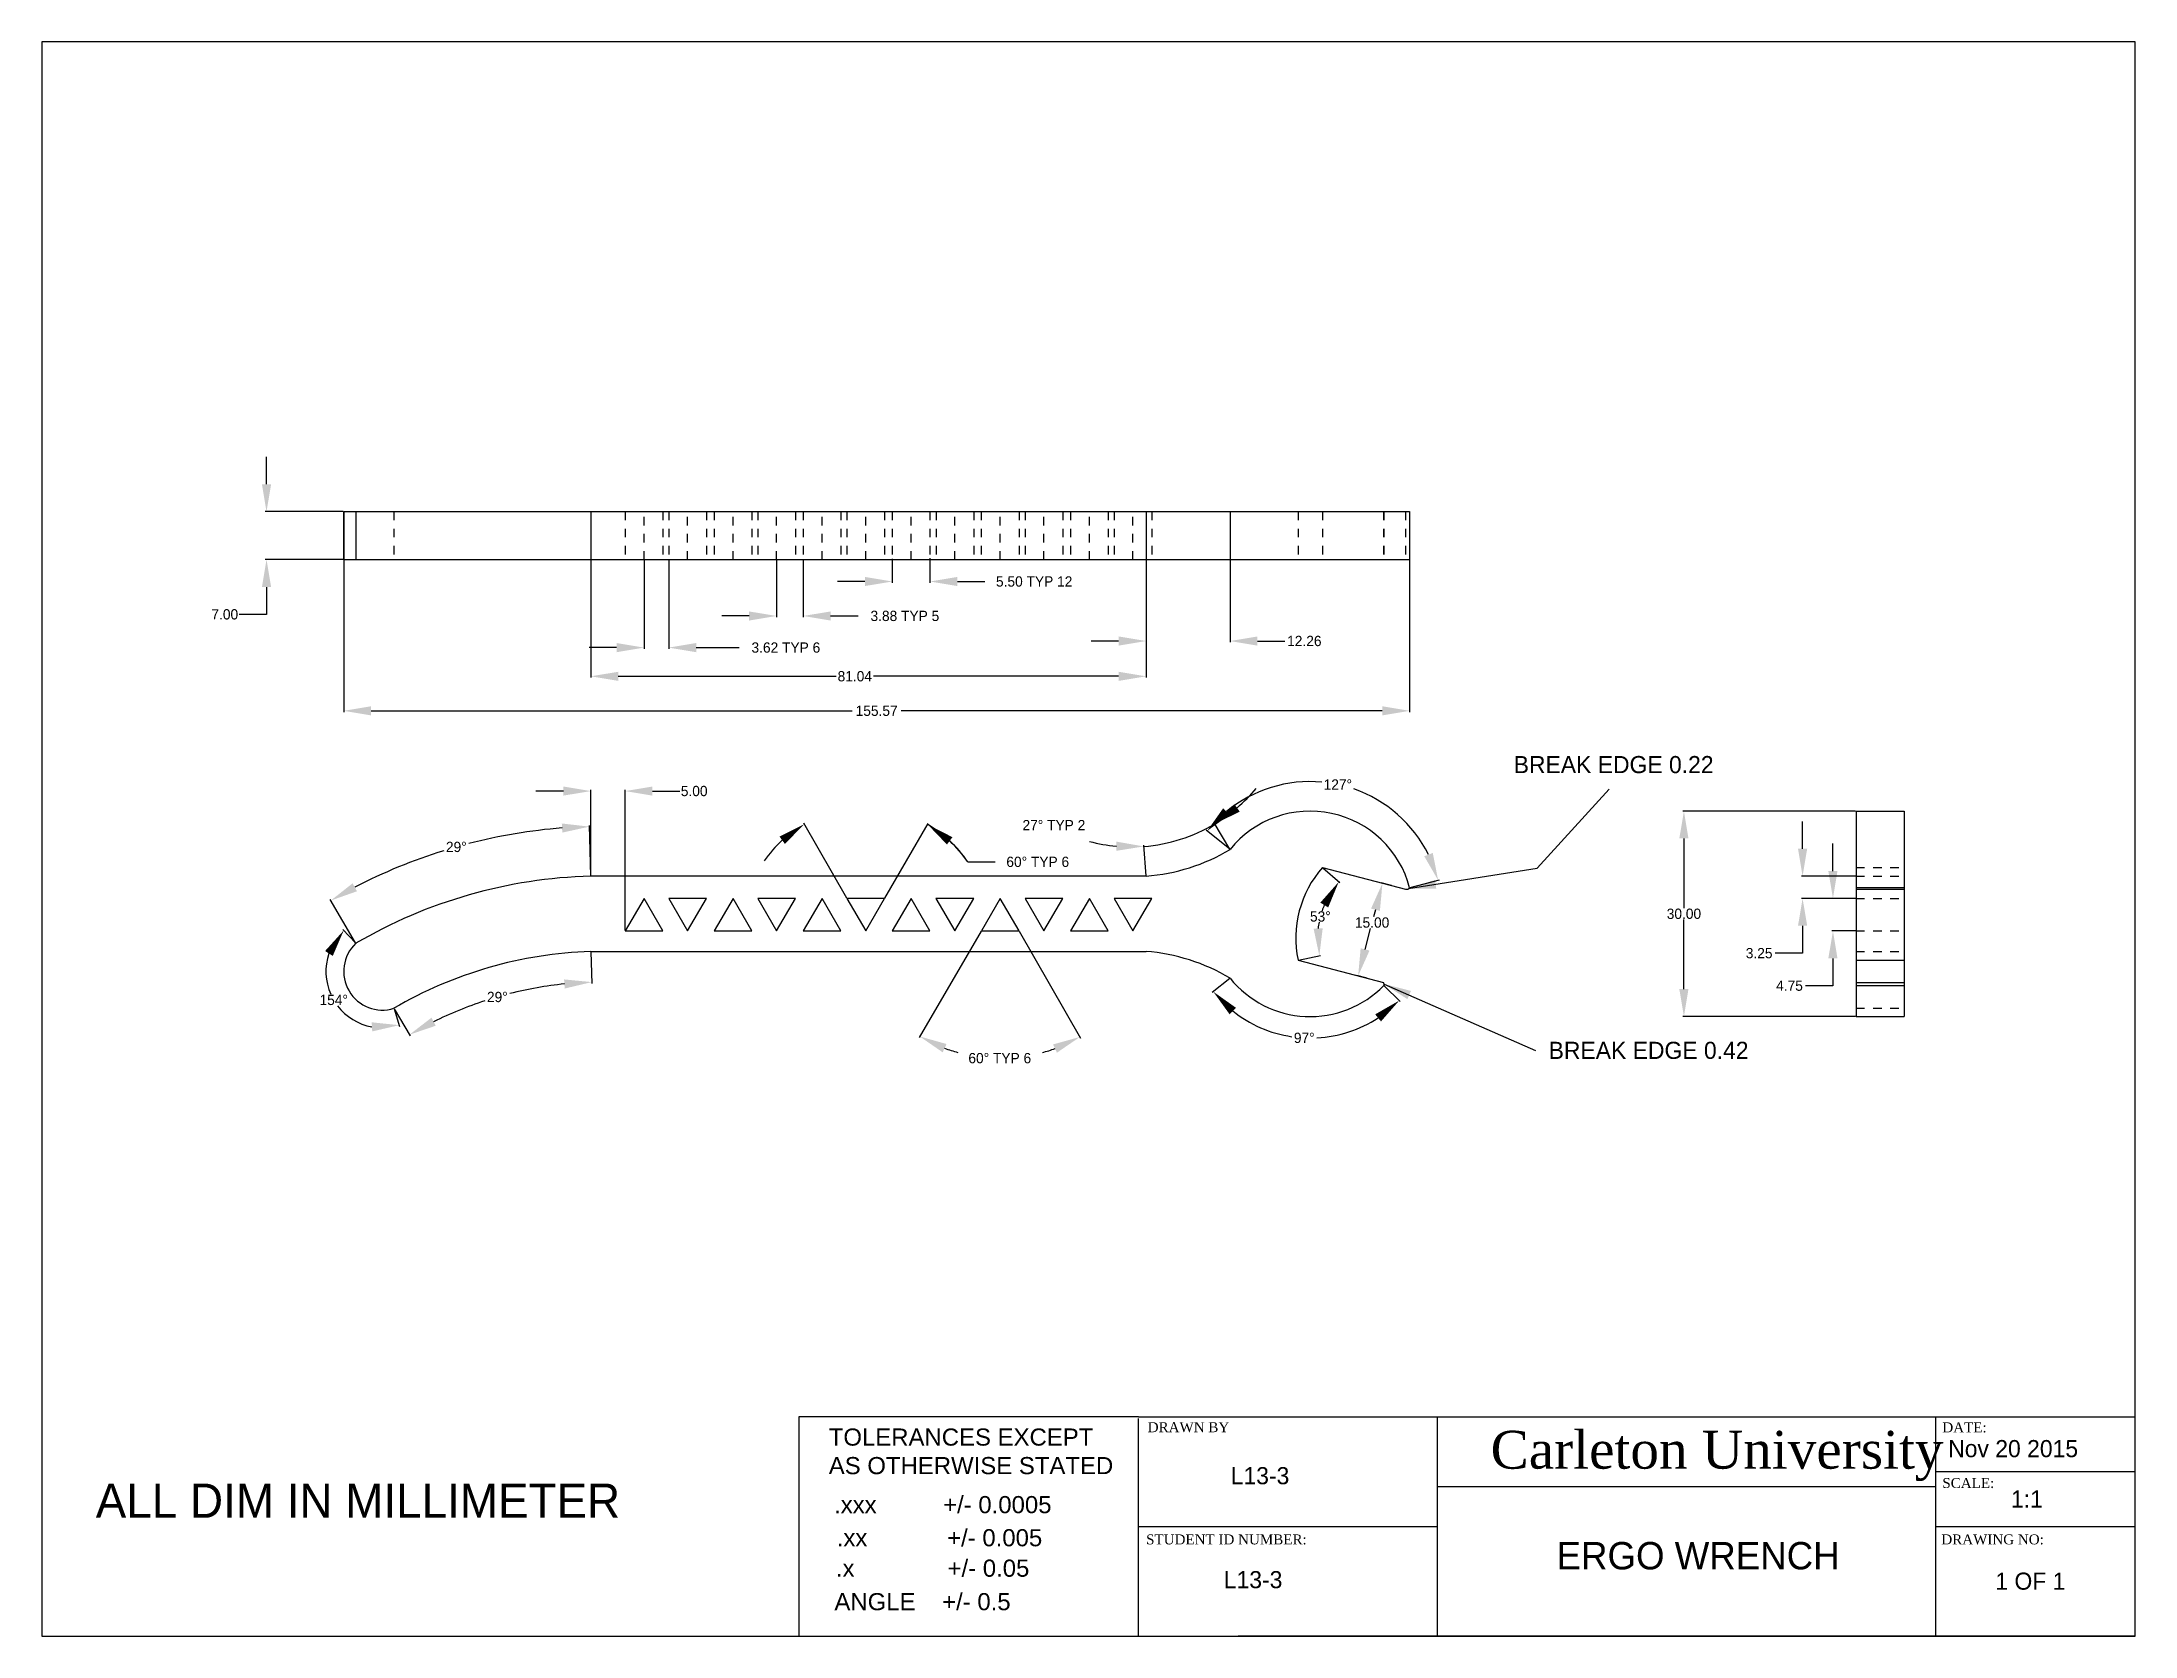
# Model space of a CAD drawing. Header units: millimetres. Extents: x 441 to 747, y 1403 to 1636.
import ezdxf

# ---------------------------------------------------------------- set-up
doc = ezdxf.new("R2010")
doc.units = ezdxf.units.MM
doc.linetypes.add('JIS_02_1.2', pattern=[2.5, 1.25, -1.25])
doc.layers.add('hidden', color=7, linetype='JIS_02_1.2')
doc.styles.add('TIMESROMAN', font='Times.dfont')
doc.dimstyles.new('Annotative', dxfattribs={"dimtxt": 1.5, "dimasz": 4, "dimexe": 0.18, "dimexo": 0.0625, "dimgap": 0.09, "dimtad": 0, "dimtih": 1, "dimtoh": 1, "dimzin": 0, "dimdsep": 46, "dimtxsty": 'Standard', "dimcen": 0.09, "dimadec": 0, "dimazin": 0, "dimtfac": 1, "dimtofl": 0, "dimtmove": 0, "dimatfit": 0, "dimfxl": 1, "dimtolj": 1, "dimtzin": 0, "dimarcsym": 0})

# ---------------------------------------------------------------- blocks, each defined once
blk = doc.blocks.new('A$C0EDF6EA1')
for p, q in [((2.77, 4.76), (0, 0.01)), ((5.5, 0), (2.77, 4.76)), ((0, 0.01), (5.5, 0))]:
    blk.add_line(p, q)
blk = doc.blocks.new('*U2')
for p, q in [((16.88, 2.25), (11.38, 2.26)), ((11.38, 2.26), (14.12, -2.5)), ((14.12, -2.5), (16.88, 2.25))]:
    blk.add_line(p, q)
blk.add_blockref('A$C0EDF6EA1', (5, -2.5))
blk = doc.blocks.new('*U3')
at = {"color": 0, "linetype": 'ByBlock', "lineweight": -2, "transparency": 16777216}
for p in [(521.33, 1508.94), (534.33, 1508.94), (547.33, 1508.94), (560.33, 1508.94), (573.33, 1508.94), (586.33, 1508.94)]:
    blk.add_blockref('*U2', p, dxfattribs=at)
blk = doc.blocks.new('*D5')
at = {"color": 0, "lineweight": -2, "transparency": 16777216}
for p, q in [((705.93, 1523.94), (680.69, 1523.94)), ((680.87, 1519.94), (680.87, 1509.78)), ((680.87, 1497.94), (680.87, 1508.1)), ((705.93, 1493.94), (680.69, 1493.94))]:
    blk.add_line(p, q, dxfattribs=at)
at = {"color": 0, "transparency": 16777216}
for points in [[(680.2, 1519.94), (681.53, 1519.94), (680.87, 1523.94)], [(680.2, 1497.94), (681.53, 1497.94), (680.87, 1493.94)]]:
    blk.add_solid(points, dxfattribs=at)
at = {"layer": 'Defpoints', "color": 0, "transparency": 16777216}
for p in [(706, 1523.94), (680.87, 1493.94), (706, 1493.94)]:
    blk.add_point(p, dxfattribs=at)
at = {"color": 0, "transparency": 16777216, "insert": (680.87, 1508.94), "char_height": 1.5, "attachment_point": 5}
blk.add_mtext('\\A1;30.00', dxfattribs=at)
blk = doc.blocks.new('*D8')
at = {"color": 0, "lineweight": -2, "transparency": 16777216}
for p, q in [((565.33, 1560.77), (565.33, 1557.28)), ((570.83, 1560.87), (570.83, 1557.28)), ((561.33, 1557.46), (557.33, 1557.46)), ((574.83, 1557.46), (578.83, 1557.46))]:
    blk.add_line(p, q, dxfattribs=at)
at = {"color": 0, "transparency": 16777216}
for points in [[(561.33, 1558.13), (561.33, 1556.8), (565.33, 1557.46)], [(574.83, 1558.13), (574.83, 1556.8), (570.83, 1557.46)]]:
    blk.add_solid(points, dxfattribs=at)
at = {"layer": 'Defpoints', "color": 0, "transparency": 16777216}
for p in [(565.33, 1560.83), (570.83, 1560.93), (570.83, 1557.46)]:
    blk.add_point(p, dxfattribs=at)
at = {"color": 0, "transparency": 16777216, "insert": (586.04, 1557.46), "char_height": 1.5, "attachment_point": 5}
blk.add_mtext('\\A1;5.50 TYP 12', dxfattribs=at)
blk = doc.blocks.new('*D9')
at = {"color": 0, "lineweight": -2, "transparency": 16777216}
for p, q in [((702.62, 1515.19), (702.62, 1519.19)), ((705.93, 1511.19), (702.44, 1511.19)), ((705.93, 1506.44), (702.44, 1506.44)), ((702.62, 1502.44), (702.62, 1498.44)), ((702.62, 1498.44), (698.62, 1498.44))]:
    blk.add_line(p, q, dxfattribs=at)
at = {"color": 0, "transparency": 16777216}
for points in [[(701.95, 1515.19), (703.28, 1515.19), (702.62, 1511.19)], [(701.95, 1502.44), (703.28, 1502.44), (702.62, 1506.44)]]:
    blk.add_solid(points, dxfattribs=at)
at = {"layer": 'Defpoints', "color": 0, "transparency": 16777216}
for p in [(706, 1511.19), (702.62, 1506.44), (706, 1506.44)]:
    blk.add_point(p, dxfattribs=at)
at = {"color": 0, "transparency": 16777216, "insert": (696.28, 1498.44), "char_height": 1.5, "attachment_point": 5}
blk.add_mtext('\\A1;4.75', dxfattribs=at)
blk = doc.blocks.new('TitleBlock')
for p, q in [((5.5, 1.1), (10.5, 1.1)), ((5.5, 0), (5.5, 1.091)), ((7, 0), (7, 1.1)), ((9.5, 0), (9.5, 1.1)), ((7, 0.75), (9.5, 0.75)), ((9.5, 0.825), (10.5, 0.825)), ((5.5, 0.55), (7, 0.55)), ((9.5, 0.55), (10.5, 0.55)), ((10.5, 0), (6, 0))]:
    blk.add_line(p, q)
blk.add_lwpolyline([(0, 0), (10.5, 0), (10.5, 8), (0, 8)], close=True)
at = {"style": 'TIMESROMAN'}
for s, height, p in [('DRAWN BY', 0.05, (5.547, 1.023)), ('DATE:', 0.05, (9.533, 1.022)), ('Carleton University', 0.19, (7.267, 0.84)), ('SCALE:', 0.05, (9.533, 0.743)), ('STUDENT ID NUMBER:', 0.05, (5.539, 0.46)), ('DRAWING NO:', 0.05, (9.528, 0.46))]:
    blk.add_text(s, height=height, dxfattribs=at).set_placement(p)
blk = doc.blocks.new('*D14')
at = {"color": 0, "lineweight": -2, "transparency": 16777216}
for p, q in [((558.68, 1511.25), (552.4, 1522.2)), ((564.24, 1511.25), (570.59, 1522.14)), ((576.34, 1516.52), (580.34, 1516.52))]:
    blk.add_line(p, q, dxfattribs=at)
for start, end in [(34.0725, 59.7669), (132.6119, 145.3781), (34.2345, 47.0007)]:
    blk.add_arc((561.44, 1506.44), 17.99, start, end, dxfattribs=at)
at = {"color": 0, "transparency": 16777216}
for points in [[(548.87, 1520.22), (549.66, 1519.14), (552.49, 1522.04)], [(573.31, 1519.06), (574.11, 1520.13), (570.5, 1521.98)]]:
    blk.add_solid(points, dxfattribs=at)
at = {"layer": 'Defpoints', "color": 0, "transparency": 16777216}
for p in [(558.37, 1524.17), (558.71, 1511.2), (564.21, 1511.19), (561.44, 1506.44), (561.44, 1506.44)]:
    blk.add_point(p, dxfattribs=at)
at = {"color": 0, "transparency": 16777216, "insert": (586.56, 1516.52), "char_height": 1.5, "attachment_point": 5}
blk.add_mtext('\\A1;60° TYP 6', dxfattribs=at)
blk = doc.blocks.new('*D15')
at = {"color": 0, "lineweight": -2, "transparency": 16777216}
for p, q in [((485.26, 1567.6), (485.26, 1538.4)), ((640.84, 1567.6), (640.84, 1538.4)), ((489.26, 1538.58), (559.46, 1538.58)), ((636.84, 1538.58), (566.64, 1538.58))]:
    blk.add_line(p, q, dxfattribs=at)
at = {"color": 0, "transparency": 16777216}
for points in [[(489.26, 1539.25), (489.26, 1537.91), (485.26, 1538.58)], [(636.84, 1539.25), (636.84, 1537.91), (640.84, 1538.58)]]:
    blk.add_solid(points, dxfattribs=at)
at = {"layer": 'Defpoints', "color": 0, "transparency": 16777216}
for p in [(485.26, 1567.66), (640.84, 1567.66), (640.84, 1538.58)]:
    blk.add_point(p, dxfattribs=at)
at = {"color": 0, "transparency": 16777216, "insert": (563.05, 1538.58), "char_height": 1.5, "attachment_point": 5}
blk.add_mtext('\\A1;155.57', dxfattribs=at)
blk = doc.blocks.new('*D16')
at = {"color": 0, "lineweight": -2, "transparency": 16777216}
for p, q in [((521.33, 1567.6), (521.33, 1543.44)), ((602.37, 1567.6), (602.37, 1543.44)), ((525.33, 1543.62), (557.15, 1543.62)), ((598.37, 1543.62), (562.58, 1543.62))]:
    blk.add_line(p, q, dxfattribs=at)
at = {"color": 0, "transparency": 16777216}
for points in [[(525.33, 1544.28), (525.33, 1542.95), (521.33, 1543.62)], [(598.37, 1544.28), (598.37, 1542.95), (602.37, 1543.62)]]:
    blk.add_solid(points, dxfattribs=at)
at = {"layer": 'Defpoints', "color": 0, "transparency": 16777216}
for p in [(521.33, 1567.66), (602.37, 1567.66), (602.37, 1543.62)]:
    blk.add_point(p, dxfattribs=at)
at = {"color": 0, "transparency": 16777216, "insert": (559.86, 1543.62), "char_height": 1.5, "attachment_point": 5}
blk.add_mtext('\\A1;81.04', dxfattribs=at)
blk = doc.blocks.new('*D17')
at = {"color": 0, "lineweight": -2, "transparency": 16777216}
for p, q in [((602.37, 1560.6), (602.37, 1548.59)), ((614.63, 1560.6), (614.63, 1548.59)), ((598.37, 1548.77), (594.37, 1548.77)), ((618.63, 1548.77), (622.63, 1548.77))]:
    blk.add_line(p, q, dxfattribs=at)
at = {"color": 0, "transparency": 16777216}
for points in [[(598.37, 1549.44), (598.37, 1548.1), (602.37, 1548.77)], [(618.63, 1549.44), (618.63, 1548.1), (614.63, 1548.77)]]:
    blk.add_solid(points, dxfattribs=at)
at = {"layer": 'Defpoints', "color": 0, "transparency": 16777216}
for p in [(602.37, 1560.66), (614.63, 1560.66), (614.63, 1548.77)]:
    blk.add_point(p, dxfattribs=at)
at = {"color": 0, "transparency": 16777216, "insert": (625.47, 1548.77), "char_height": 1.5, "attachment_point": 5}
blk.add_mtext('\\A1;12.26', dxfattribs=at)
blk = doc.blocks.new('*D18')
at = {"color": 0, "lineweight": -2, "transparency": 16777216}
for p, q in [((614.59, 1518.38), (611.14, 1521.15)), ((640.9, 1512.76), (645.18, 1513.88))]:
    blk.add_line(p, q, dxfattribs=at)
for start, end in [(84.9776, 129.3206), (26.5833, 70.7362)]:
    blk.add_arc((626.33, 1508.94), 19.31, start, end, dxfattribs=at)
at = {"color": 0, "transparency": 16777216}
for points in [[(614.57, 1523.41), (613.62, 1524.35), (611.28, 1521.04)], [(644.22, 1517.82), (642.97, 1517.35), (645, 1513.84)]]:
    blk.add_solid(points, dxfattribs=at)
at = {"layer": 'Defpoints', "color": 0, "transparency": 16777216}
for p in [(636.88, 1525.11), (614.63, 1518.34), (640.84, 1512.74), (626.33, 1508.94)]:
    blk.add_point(p, dxfattribs=at)
at = {"color": 0, "transparency": 16777216, "insert": (630.36, 1527.82), "char_height": 1.5, "attachment_point": 5}
blk.add_mtext('\\A1;127°', dxfattribs=at)
blk = doc.blocks.new('*D19')
at = {"color": 0, "lineweight": -2, "transparency": 16777216}
for p, q in [((614.59, 1499.5), (612.04, 1497.46)), ((637.12, 1498.43), (639.45, 1496.16))]:
    blk.add_line(p, q, dxfattribs=at)
for start, end in [(231.4464, 261.4325), (273.0871, 303.1016)]:
    blk.add_arc((626.33, 1508.94), 18.14, start, end, dxfattribs=at)
at = {"color": 0, "transparency": 16777216}
for points in [[(614.55, 1494.28), (615.49, 1495.22), (612.18, 1497.57)], [(635.81, 1494.26), (636.66, 1493.23), (639.33, 1496.28)]]:
    blk.add_solid(points, dxfattribs=at)
at = {"layer": 'Defpoints', "color": 0, "transparency": 16777216}
for p in [(626.33, 1508.94), (614.63, 1499.54), (637.07, 1498.47), (620.45, 1491.77)]:
    blk.add_point(p, dxfattribs=at)
at = {"color": 0, "transparency": 16777216, "insert": (625.46, 1490.82), "char_height": 1.5, "attachment_point": 5}
blk.add_mtext('\\A1;97°', dxfattribs=at)
blk = doc.blocks.new('*D20')
at = {"color": 0, "lineweight": -2, "transparency": 16777216}
for p, q in [((521.33, 1514.5), (521.13, 1521.85)), ((487.01, 1504.69), (483.29, 1511.03))]:
    blk.add_line(p, q, dxfattribs=at)
for start, end in [(94.4508, 104.484), (107.2645, 117.4728)]:
    blk.add_arc((523.26, 1442.86), 78.85, start, end, dxfattribs=at)
at = {"color": 0, "transparency": 16777216}
for points in [[(517.1, 1522.13), (517.17, 1520.8), (521.13, 1521.67)], [(487.2, 1512.23), (486.56, 1513.39), (483.38, 1510.88)]]:
    blk.add_solid(points, dxfattribs=at)
at = {"layer": 'Defpoints', "color": 0, "transparency": 16777216}
for p in [(495.3, 1516.58), (521.33, 1514.44), (487.04, 1504.63), (523.26, 1442.86)]:
    blk.add_point(p, dxfattribs=at)
at = {"color": 0, "transparency": 16777216, "insert": (501.7, 1518.7), "char_height": 1.5, "attachment_point": 5}
blk.add_mtext('\\A1;29°', dxfattribs=at)
blk = doc.blocks.new('*D21')
at = {"color": 0, "lineweight": -2, "transparency": 16777216}
for p, q in [((521.33, 1503.38), (521.48, 1498.79)), ((492.63, 1495.09), (494.96, 1491.13))]:
    blk.add_line(p, q, dxfattribs=at)
for start, end in [(95.9071, 104.1564), (108.0665, 116.2966)]:
    blk.add_arc((523.26, 1442.86), 56.14, start, end, dxfattribs=at)
at = {"color": 0, "transparency": 16777216}
for points in [[(517.43, 1499.36), (517.52, 1498.03), (521.47, 1498.97)], [(498.7, 1492.6), (498.07, 1493.77), (494.86, 1491.29)]]:
    blk.add_solid(points, dxfattribs=at)
at = {"layer": 'Defpoints', "color": 0, "transparency": 16777216}
for p in [(521.33, 1503.44), (512.21, 1497.9), (492.6, 1495.15), (523.26, 1442.86)]:
    blk.add_point(p, dxfattribs=at)
at = {"color": 0, "transparency": 16777216, "insert": (507.69, 1496.79), "char_height": 1.5, "attachment_point": 5}
blk.add_mtext('\\A1;29°', dxfattribs=at)
blk = doc.blocks.new('*D22')
at = {"color": 0, "lineweight": -2, "transparency": 16777216}
for p, q in [((487, 1504.68), (485.14, 1506.65)), ((492.62, 1495.09), (493.43, 1492.51))]:
    blk.add_line(p, q, dxfattribs=at)
for start, end in [(161.3703, 203.8048), (217.4333, 259.3894)]:
    blk.add_arc((490.9, 1500.52), 8.23, start, end, dxfattribs=at)
at = {"color": 0, "transparency": 16777216}
for points in [[(482.55, 1503.51), (483.67, 1502.79), (485.27, 1506.52)], [(489.35, 1493.1), (489.43, 1491.77), (493.38, 1492.68)]]:
    blk.add_solid(points, dxfattribs=at)
at = {"layer": 'Defpoints', "color": 0, "transparency": 16777216}
for p in [(487.04, 1504.63), (490.9, 1500.52), (482.7, 1499.86), (492.6, 1495.15)]:
    blk.add_point(p, dxfattribs=at)
at = {"color": 0, "transparency": 16777216, "insert": (483.81, 1496.36), "char_height": 1.5, "attachment_point": 5}
blk.add_mtext('\\A1;154°', dxfattribs=at)
blk = doc.blocks.new('*D23')
at = {"color": 0, "lineweight": -2, "transparency": 16777216}
for p, q in [((578.3, 1506.39), (569.25, 1490.88)), ((583.86, 1506.39), (592.8, 1490.8))]:
    blk.add_line(p, q, dxfattribs=at)
for start, end in [(249.5988, 254.58), (285.2431, 290.0138)]:
    blk.add_arc((581.1, 1511.2), 23.34, start, end, dxfattribs=at)
at = {"color": 0, "transparency": 16777216}
for points in [[(572.68, 1488.72), (573.25, 1489.93), (569.34, 1491.03)], [(588.8, 1489.87), (589.36, 1488.66), (592.71, 1490.96)]]:
    blk.add_solid(points, dxfattribs=at)
at = {"layer": 'Defpoints', "color": 0, "transparency": 16777216}
for p in [(581.1, 1511.2), (581.1, 1511.2), (578.33, 1506.45), (583.83, 1506.44), (576.96, 1488.23)]:
    blk.add_point(p, dxfattribs=at)
at = {"color": 0, "transparency": 16777216, "insert": (581.02, 1487.86), "char_height": 1.5, "attachment_point": 5}
blk.add_mtext('\\A1;60° TYP 6', dxfattribs=at)
blk = doc.blocks.new('*D24')
at = {"color": 0, "lineweight": -2, "transparency": 16777216}
for p, q in [((529.1, 1560.6), (529.1, 1547.63)), ((532.71, 1560.6), (532.71, 1547.63)), ((525.1, 1547.81), (521.1, 1547.81)), ((536.71, 1547.81), (542.96, 1547.81))]:
    blk.add_line(p, q, dxfattribs=at)
at = {"color": 0, "transparency": 16777216}
for points in [[(525.1, 1548.48), (525.1, 1547.14), (529.1, 1547.81)], [(536.71, 1548.48), (536.71, 1547.14), (532.71, 1547.81)]]:
    blk.add_solid(points, dxfattribs=at)
at = {"layer": 'Defpoints', "color": 0, "transparency": 16777216}
for p in [(529.1, 1560.66), (532.71, 1560.66), (532.71, 1547.81)]:
    blk.add_point(p, dxfattribs=at)
at = {"color": 0, "transparency": 16777216, "insert": (549.8, 1547.81), "char_height": 1.5, "attachment_point": 5}
blk.add_mtext('\\A1;3.62 TYP 6', dxfattribs=at)
blk = doc.blocks.new('*D28')
at = {"color": 0, "lineweight": -2, "transparency": 16777216}
for p, q in [((628.15, 1515.67), (630.63, 1513.5)), ((624.61, 1502.18), (627.84, 1502.85))]:
    blk.add_line(p, q, dxfattribs=at)
for start, end in [(157.2108, 161.2926), (169.2317, 173.3858)]:
    blk.add_arc((639.95, 1505.37), 12.55, start, end, dxfattribs=at)
at = {"color": 0, "transparency": 16777216}
for points in [[(627.81, 1510.58), (628.95, 1509.87), (630.5, 1513.62)], [(628.15, 1506.84), (626.82, 1506.78), (627.66, 1502.81)]]:
    blk.add_solid(points, dxfattribs=at)
at = {"layer": 'Defpoints', "color": 0, "transparency": 16777216}
for p in [(628.1, 1515.71), (628.44, 1510.37), (639.95, 1505.37), (624.55, 1502.17)]:
    blk.add_point(p, dxfattribs=at)
at = {"color": 0, "transparency": 16777216, "insert": (627.81, 1508.55), "char_height": 1.5, "attachment_point": 5}
blk.add_mtext('\\A1;53°', dxfattribs=at)
blk = doc.blocks.new('*D29')
at = {"color": 0, "lineweight": -2, "transparency": 16777216}
for p, q in [((638.18, 1513.07), (636.7, 1513.46)), ((635.85, 1509.54), (635.58, 1508.5)), ((634.33, 1503.74), (635.14, 1506.82)), ((634.62, 1499.53), (633.14, 1499.91))]:
    blk.add_line(p, q, dxfattribs=at)
at = {"color": 0, "transparency": 16777216}
for points in [[(635.21, 1509.71), (636.5, 1509.37), (636.87, 1513.41)], [(633.69, 1503.91), (634.98, 1503.57), (633.32, 1499.87)]]:
    blk.add_solid(points, dxfattribs=at)
at = {"layer": 'Defpoints', "color": 0, "transparency": 16777216}
for p in [(638.24, 1513.05), (633.32, 1499.87), (634.68, 1499.51)]:
    blk.add_point(p, dxfattribs=at)
at = {"color": 0, "transparency": 16777216, "insert": (635.36, 1507.66), "char_height": 1.5, "attachment_point": 5}
blk.add_mtext('\\A1;15.00', dxfattribs=at)
blk = doc.blocks.new('*D30')
at = {"color": 0, "lineweight": -2, "transparency": 16777216}
for p, q in [((548.44, 1560.6), (548.44, 1552.25)), ((552.33, 1560.6), (552.33, 1552.25)), ((544.44, 1552.43), (540.44, 1552.43)), ((556.33, 1552.43), (560.33, 1552.43))]:
    blk.add_line(p, q, dxfattribs=at)
at = {"color": 0, "transparency": 16777216}
for points in [[(544.44, 1553.09), (544.44, 1551.76), (548.44, 1552.43)], [(556.33, 1553.09), (556.33, 1551.76), (552.33, 1552.43)]]:
    blk.add_solid(points, dxfattribs=at)
at = {"layer": 'Defpoints', "color": 0, "transparency": 16777216}
for p in [(548.44, 1560.66), (552.33, 1560.66), (552.33, 1552.43)]:
    blk.add_point(p, dxfattribs=at)
at = {"color": 0, "transparency": 16777216, "insert": (567.17, 1552.43), "char_height": 1.5, "attachment_point": 5}
blk.add_mtext('\\A1;3.88 TYP 5', dxfattribs=at)
blk = doc.blocks.new('*D31')
at = {"color": 0, "lineweight": -2, "transparency": 16777216}
for p, q in [((517.33, 1526.86), (513.33, 1526.86)), ((521.33, 1514.5), (521.33, 1527.04)), ((526.33, 1506.51), (526.33, 1527.04)), ((530.33, 1526.86), (534.33, 1526.86))]:
    blk.add_line(p, q, dxfattribs=at)
at = {"color": 0, "transparency": 16777216}
for points in [[(517.33, 1527.53), (517.33, 1526.2), (521.33, 1526.86)], [(530.33, 1527.53), (530.33, 1526.2), (526.33, 1526.86)]]:
    blk.add_solid(points, dxfattribs=at)
at = {"layer": 'Defpoints', "color": 0, "transparency": 16777216}
for p in [(526.33, 1526.86), (521.33, 1514.44), (526.33, 1506.45)]:
    blk.add_point(p, dxfattribs=at)
at = {"color": 0, "transparency": 16777216, "insert": (536.42, 1526.86), "char_height": 1.5, "attachment_point": 5}
blk.add_mtext('\\A1;5.00', dxfattribs=at)
blk = doc.blocks.new('*D32')
at = {"color": 0, "lineweight": -2, "transparency": 16777216}
for p, q in [((698.19, 1518.44), (698.19, 1522.44)), ((705.93, 1514.44), (698.01, 1514.44)), ((705.93, 1511.19), (698.01, 1511.19)), ((698.19, 1507.19), (698.19, 1503.19)), ((698.19, 1503.19), (694.19, 1503.19))]:
    blk.add_line(p, q, dxfattribs=at)
at = {"color": 0, "transparency": 16777216}
for points in [[(697.52, 1518.44), (698.86, 1518.44), (698.19, 1514.44)], [(697.52, 1507.19), (698.86, 1507.19), (698.19, 1511.19)]]:
    blk.add_solid(points, dxfattribs=at)
at = {"layer": 'Defpoints', "color": 0, "transparency": 16777216}
for p in [(706, 1514.44), (698.19, 1511.19), (706, 1511.19)]:
    blk.add_point(p, dxfattribs=at)
at = {"color": 0, "transparency": 16777216, "insert": (691.85, 1503.19), "char_height": 1.5, "attachment_point": 5}
blk.add_mtext('\\A1;3.25', dxfattribs=at)
blk = doc.blocks.new('*D34')
at = {"color": 0, "lineweight": -2, "transparency": 16777216}
for p, q in [((614.6, 1518.39), (612.31, 1522.22)), ((602.37, 1514.5), (602.03, 1518.96))]:
    blk.add_line(p, q, dxfattribs=at)
for start, end in [(310.5802, 320.2667), (274.3623, 300.8938), (254.9895, 264.6759)]:
    blk.add_arc((600.24, 1542.4), 23.69, start, end, dxfattribs=at)
at = {"color": 0, "transparency": 16777216}
for points in [[(616.04, 1523.86), (615.26, 1524.95), (612.4, 1522.07)], [(598.05, 1519.48), (598.04, 1518.14), (602.04, 1518.78)]]:
    blk.add_solid(points, dxfattribs=at)
at = {"layer": 'Defpoints', "color": 0, "transparency": 16777216}
for p in [(600.24, 1542.4), (609.13, 1520.44), (614.63, 1518.34), (602.37, 1514.44)]:
    blk.add_point(p, dxfattribs=at)
at = {"color": 0, "transparency": 16777216, "insert": (588.92, 1521.89), "char_height": 1.5, "attachment_point": 5}
blk.add_mtext('\\A1;27° TYP 2', dxfattribs=at)
blk = doc.blocks.new('*D35')
at = {"color": 0, "lineweight": -2, "transparency": 16777216}
for p, q in [((474, 1571.66), (474, 1575.66)), ((485.2, 1567.66), (473.82, 1567.66)), ((485.2, 1560.66), (473.82, 1560.66)), ((474, 1556.66), (474, 1552.66)), ((474, 1552.66), (470, 1552.66))]:
    blk.add_line(p, q, dxfattribs=at)
at = {"color": 0, "transparency": 16777216}
for points in [[(473.33, 1571.66), (474.67, 1571.66), (474, 1567.66)], [(473.33, 1556.66), (474.67, 1556.66), (474, 1560.66)]]:
    blk.add_solid(points, dxfattribs=at)
at = {"layer": 'Defpoints', "color": 0, "transparency": 16777216}
for p in [(485.26, 1567.66), (474, 1560.66), (485.26, 1560.66)]:
    blk.add_point(p, dxfattribs=at)
at = {"color": 0, "transparency": 16777216, "insert": (467.91, 1552.66), "char_height": 1.5, "attachment_point": 5}
blk.add_mtext('\\A1;7.00', dxfattribs=at)

msp = doc.modelspace()

# ---------------------------------------------------------------- linework, layer by layer
for p, q in [((485.264, 1560.664), (485.264, 1567.664)), ((485.264, 1567.664), (640.836, 1567.664)), ((487.041, 1567.664), (487.041, 1560.664)), ((521.327, 1567.664), (521.327, 1560.664)), ((529.096, 1567.664), (529.096, 1567.664)), ((602.372, 1567.664), (602.372, 1560.664)), ((614.635, 1567.664), (614.635, 1560.664)), ((640.836, 1567.664), (640.836, 1560.664)), ((485.264, 1560.664), (640.836, 1560.664)), ((659.472, 1515.589), (669.939, 1527.128)), ((705.996, 1523.939), (705.996, 1493.939)), ((705.996, 1523.939), (712.996, 1523.939)), ((712.996, 1523.939), (712.996, 1493.939)), ((628.103, 1515.71), (640.218, 1512.531)), ((602.372, 1514.439), (521.327, 1514.439)), ((712.996, 1512.744), (705.996, 1512.744)), ((705.996, 1512.52), (712.996, 1512.52)), ((521.327, 1503.439), (602.372, 1503.439)), ((624.55, 1502.169), (637.034, 1498.893)), ((705.996, 1502.169), (712.996, 1502.169)), ((705.996, 1498.893), (712.996, 1498.893)), ((705.996, 1498.474), (712.996, 1498.474)), ((705.996, 1493.939), (712.996, 1493.939)), ((601.242, 1435.493), (551.709, 1435.493)), ((551.709, 1435.493), (551.709, 1403.471))]:
    msp.add_line(p, q)
at = {"linetype": 'JIS_02_1.2'}
for p, q in [((529.096, 1560.664), (529.096, 1567.664)), ((535.442, 1560.664), (535.442, 1567.664)), ((542.096, 1560.664), (542.096, 1567.664)), ((548.442, 1560.664), (548.442, 1567.664)), ((555.096, 1560.664), (555.096, 1567.664)), ((561.449, 1560.664), (561.449, 1567.664)), ((568.096, 1560.664), (568.096, 1567.664)), ((574.442, 1560.664), (574.442, 1567.664)), ((581.096, 1560.664), (581.096, 1567.664)), ((587.442, 1560.664), (587.442, 1567.664)), ((594.096, 1560.664), (594.096, 1567.664)), ((600.442, 1560.664), (600.442, 1567.664)), ((705.996, 1514.439), (712.996, 1514.439)), ((705.996, 1503.439), (712.996, 1503.439))]:
    msp.add_line(p, q, dxfattribs=at)
for centre, radius, start, end in [((626.327, 1508.939), 15, 14.69278, 141.21112), ((600.239, 1542.396), 28.038, 274.36232, 300.8938), ((639.948, 1505.366), 15.726, 138.86651, 191.73005), ((523.256, 1442.855), 71.61, 91.54376, 120.37985), ((640.339, 1513.186), 0.666, 258.93182, 318.36), ((490.903, 1500.524), 5.639, 133.22956, 287.53013), ((523.256, 1442.855), 60.615, 91.82388, 120.37985), ((600.239, 1475.483), 28.038, 59.1062, 85.63768), ((626.327, 1508.939), 15, 218.78888, 315.75908), ((636.684, 1498.649), 0.427, 335.73357, 34.81196)]:
    msp.add_arc(centre, radius, start, end)
at = {"layer": 'hidden'}
for p, q in [((492.601, 1567.664), (492.601, 1560.664)), ((526.327, 1567.664), (526.327, 1560.664)), ((531.827, 1567.664), (531.827, 1560.664)), ((532.712, 1567.664), (532.712, 1560.664)), ((538.212, 1567.664), (538.212, 1560.664)), ((539.327, 1567.664), (539.327, 1560.664)), ((544.827, 1567.664), (544.827, 1560.664)), ((545.712, 1567.664), (545.712, 1560.664)), ((551.212, 1567.664), (551.212, 1560.664)), ((552.327, 1567.664), (552.327, 1560.664)), ((557.827, 1567.664), (557.827, 1560.664)), ((558.712, 1567.664), (558.712, 1560.664)), ((564.212, 1567.664), (564.212, 1560.664)), ((565.327, 1567.664), (565.327, 1560.664)), ((570.827, 1567.664), (570.827, 1560.664)), ((571.712, 1567.664), (571.712, 1560.664)), ((577.212, 1567.664), (577.212, 1560.664)), ((578.327, 1567.664), (578.327, 1560.664)), ((583.827, 1567.664), (583.827, 1560.664)), ((584.712, 1567.664), (584.712, 1560.664)), ((590.212, 1567.664), (590.212, 1560.664)), ((591.327, 1567.664), (591.327, 1560.664)), ((596.827, 1567.664), (596.827, 1560.664)), ((597.712, 1567.664), (597.712, 1560.664)), ((603.212, 1567.664), (603.212, 1560.664)), ((624.55, 1567.664), (624.55, 1560.664)), ((628.103, 1567.664), (628.103, 1560.664)), ((637.034, 1567.664), (637.034, 1560.664)), ((637.073, 1567.664), (637.073, 1560.664)), ((640.218, 1567.664), (640.218, 1560.664)), ((705.996, 1515.71), (712.996, 1515.71)), ((705.996, 1511.191), (712.996, 1511.191)), ((705.996, 1506.439), (712.996, 1506.439)), ((705.996, 1495.147), (712.996, 1495.147))]:
    msp.add_line(p, q, dxfattribs=at)

# ---------------------------------------------------------------- block references
at = {"xscale": 29.09649017172423, "yscale": 29.09649017172423, "zscale": 29.09649017172423}
msp.add_blockref('TitleBlock', (441.212, 1403.487), dxfattribs=at)
msp.add_blockref('*U3', (0, 0))

# ---------------------------------------------------------------- texts
at = {"attachment_point": 1}
for s, width, insert, char_height in [('BREAK EDGE 0.22', 36.99266, (656.027, 1531.98), 2.5), ('BREAK EDGE 0.42', 37.57242, (661.127, 1490.255), 2.5), ('{\\fArial|b0|i0|c0|p34;TOLERANCES EXCEPT AS OTHERWISE STATED}', 41.43445, (556.059, 1433.791), 2.5), ('Nov 20 2015', 25.59708, (719.44, 1432.104), 2.5), ('L13-3', 15.40972, (614.727, 1428.151), 2.5), ('ALL DIM IN MILLIMETER', 102.91705, (449.076, 1425.755), 5), ('{\\fArial|b0|i0|c0|p34;.xxx          +/- 0.0005}', 36.22359, (556.837, 1423.928), 2.5), ('1:1', 11.23927, (728.605, 1424.747), 2.5), ('{\\fArial|b0|i0|c0|p34;.xx            +/- 0.005}', 36.6159, (557.229, 1419.092), 2.5), ('{\\fArial|b0|i0|c0|p34;.x              +/- 0.05}', 29.94658, (557.098, 1414.647), 2.5), ('ERGO WRENCH', 45.5987, (662.289, 1417.218), 4), ('L13-3', 14.70839, (613.718, 1412.971), 2.5), ('1 OF 1', 13.66939, (726.327, 1412.754), 2.5), ('{\\fArial|b0|i0|c0|p34;ANGLE    +/- 0.5}', 31.37504, (556.885, 1409.757), 2.5)]:
    msp.add_mtext_dynamic_manual_height_columns(s, width=width, gutter_width=12.5, heights=[0], dxfattribs=dict(at, insert=insert, char_height=char_height))

# ---------------------------------------------------------------- dimensions: what is measured, and where the dimension line sits
for base, p1, p2, picture, middle in [((474, 1560.664), (485.264, 1567.664), (485.264, 1560.664), '*D35', (467.91, 1552.664)), ((698.191, 1511.191), (705.996, 1514.439), (705.996, 1511.191), '*D32', (691.851, 1503.191))]:
    dim = msp.add_linear_dim(base=base, p1=p1, p2=p2, angle=90, dimstyle='Annotative')
    dim.commit()
    dim.dimension.update_dxf_attribs({"geometry": picture, "text_midpoint": middle})
for base, p1, p2, picture, middle in [((640.836, 1538.579), (485.264, 1567.664), (640.836, 1567.664), '*D15', (563.05, 1538.579)), ((602.3716, 1543.615), (521.3268, 1567.6641), (602.3716, 1567.6641), '*D16', (559.8605, 1543.615))]:
    dim = msp.add_linear_dim(base=base, p1=p1, p2=p2, dimstyle='Annotative')
    dim.commit()
    dim.dimension.update_dxf_attribs({"geometry": picture, "text_midpoint": middle, "dimtype": 160})
dim = msp.add_linear_dim(base=(532.712, 1547.811), p1=(529.096, 1560.664), p2=(532.712, 1560.664), text='<> TYP 6', dimstyle='Annotative')
dim.commit()
dim.dimension.update_dxf_attribs({"geometry": '*D24', "text_midpoint": (549.802, 1547.811), "dimtype": 160})
for base, p1, p2, text, picture, middle in [((552.3268, 1552.4273), (548.4422, 1560.6641), (552.3268, 1560.6641), '<> TYP 5', '*D30', (567.1668, 1552.4273)), ((570.827, 1557.463), (565.327, 1560.831), (570.827, 1560.932), '<> TYP 12', '*D8', (586.042, 1557.463))]:
    dim = msp.add_linear_dim(base=base, p1=p1, p2=p2, text=text, dimstyle='Annotative')
    dim.commit()
    dim.dimension.update_dxf_attribs({"geometry": picture, "text_midpoint": middle})
for base, p1, p2, picture, middle in [((614.635, 1548.77), (602.372, 1560.664), (614.635, 1560.664), '*D17', (625.475, 1548.77)), ((526.327, 1526.863), (521.327, 1514.439), (526.327, 1506.447), '*D31', (536.417, 1526.863))]:
    dim = msp.add_linear_dim(base=base, p1=p1, p2=p2, dimstyle='Annotative')
    dim.commit()
    dim.dimension.update_dxf_attribs({"geometry": picture, "text_midpoint": middle})
dim = msp.add_angular_dim_3p(base=(609.132, 1520.44), center=(600.239, 1542.396), p1=(602.372, 1514.439), p2=(614.635, 1518.336), text='<> TYP 2', dimstyle='Annotative', override={"dimtmove": 2})
dim.commit()
dim.dimension.update_dxf_attribs({"geometry": '*D34', "text_midpoint": (588.915, 1521.885), "dimtype": 165})
for base, center, p1, p2, picture, middle in [((636.881, 1525.109), (626.327, 1508.939), (640.836, 1512.744), (614.635, 1518.336), '*D18', (630.357, 1527.823)), ((628.442, 1510.371), (639.948, 1505.366), (628.103, 1515.71), (624.55, 1502.169), '*D28', (627.811, 1508.55)), ((482.703, 1499.855), (490.903, 1500.524), (487.041, 1504.633), (492.601, 1495.147), '*D22', (483.806, 1496.364)), ((620.454, 1491.773), (626.327, 1508.939), (614.635, 1499.543), (637.073, 1498.474), '*D19', (625.464, 1490.816)), ((512.215, 1497.898), (523.256, 1442.855), (521.327, 1503.439), (492.601, 1495.147), '*D21', (507.686, 1496.792))]:
    dim = msp.add_angular_dim_3p(base=base, center=center, p1=p1, p2=p2, dimstyle='Annotative')
    dim.commit()
    dim.dimension.update_dxf_attribs({"geometry": picture, "text_midpoint": middle})
dim = msp.add_angular_dim_3p(base=(495.298, 1516.579), center=(523.256, 1442.855), p1=(521.327, 1514.439), p2=(487.041, 1504.633), dimstyle='Annotative')
dim.commit()
dim.dimension.update_dxf_attribs({"geometry": '*D20', "text_midpoint": (501.696, 1518.697), "dimtype": 165})
for base, line1, line2, picture, middle in [((558.374, 1524.165), ((561.442, 1506.439), (564.212, 1511.191)), ((558.712, 1511.198), (561.442, 1506.439)), '*D14', (586.558, 1516.518)), ((576.961, 1488.229), ((583.827, 1506.439), (581.096, 1511.198)), ((581.096, 1511.198), (578.327, 1506.447)), '*D23', (581.017, 1487.86))]:
    dim = msp.add_angular_dim_2l(base=base, line1=line1, line2=line2, text='<> TYP 6', dimstyle='Annotative', override={"dimscale": 0})
    dim.commit()
    dim.dimension.update_dxf_attribs({"geometry": picture, "text_midpoint": middle})
dim = msp.add_linear_dim(base=(680.868, 1493.939), p1=(705.996, 1523.939), p2=(705.996, 1493.939), angle=90, dimstyle='Annotative')
dim.commit()
dim.dimension.update_dxf_attribs({"geometry": '*D5', "text_midpoint": (680.868, 1508.939), "dimtype": 160})
dim = msp.add_linear_dim(base=(702.618, 1506.439), p1=(705.996, 1511.191), p2=(705.996, 1506.439), angle=90, dimstyle='Annotative', override={"dimjust": 1})
dim.commit()
dim.dimension.update_dxf_attribs({"geometry": '*D9', "text_midpoint": (696.278, 1498.439), "dimtype": 160})
dim = msp.add_linear_dim(base=(633.317, 1499.868), p1=(638.237, 1513.051), p2=(634.684, 1499.51), angle=255.29828, text='15.00', dimstyle='Annotative')
dim.commit()
dim.dimension.update_dxf_attribs({"geometry": '*D29', "text_midpoint": (635.361, 1507.659), "dimtype": 161})

# ---------------------------------------------------------------- leaders
for points in [[(640.678, 1512.614), (659.472, 1515.589)], [(637.109, 1498.689), (659.2, 1489.006)]]:
    msp.add_leader(points, dimstyle='Annotative', override={"dimscale": 0, "dimgap": 0.09, "dimtad": 0})

doc.saveas('drawing.dxf')
